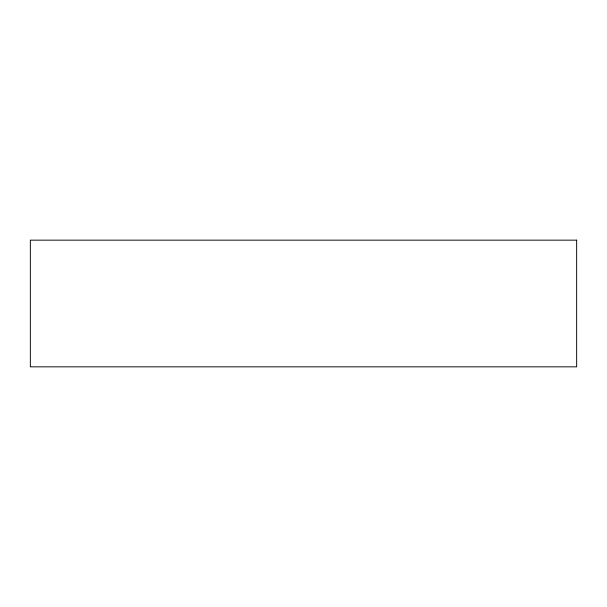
<?xml version="1.0" encoding="UTF-8"?>
<svg xmlns="http://www.w3.org/2000/svg" width="607" height="607" viewBox="0 0 607 607"><rect width="100%" height="100%" fill="white"/><g stroke="black" fill="none" stroke-linecap="round" stroke-linejoin="round"><path stroke-width="0.91" d="M576.65 240.16L30.35 240.16L30.35 366.84L576.65 366.84L576.65 240.16"/></g></svg>
